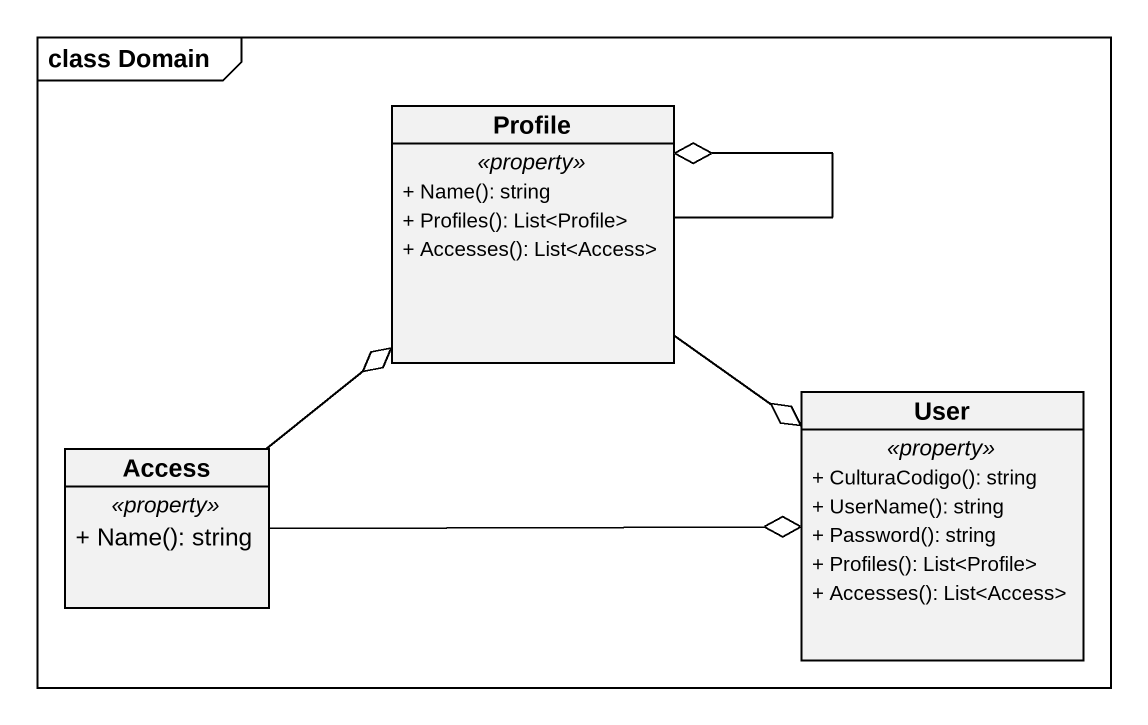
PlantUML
@startuml
mainframe class Domain
hide circle
hide empty members
skinparam classAttributeIconSize 0
class Profile {
  .. <<property>> ..
  + Name(): string
  + Profiles(): List<Profile>
  + Accesses(): List<Access>
}
class User {
  .. <<property>> ..
  + CulturaCodigo(): string
  + UserName(): string
  + Password(): string
  + Profiles(): List<Profile>
  + Accesses(): List<Access>
}
class Access {
  .. <<property>> ..
  + Name(): string
}
Profile --o Profile
Profile --o User
Access -up-o Profile
Access -right-o User
@enduml
